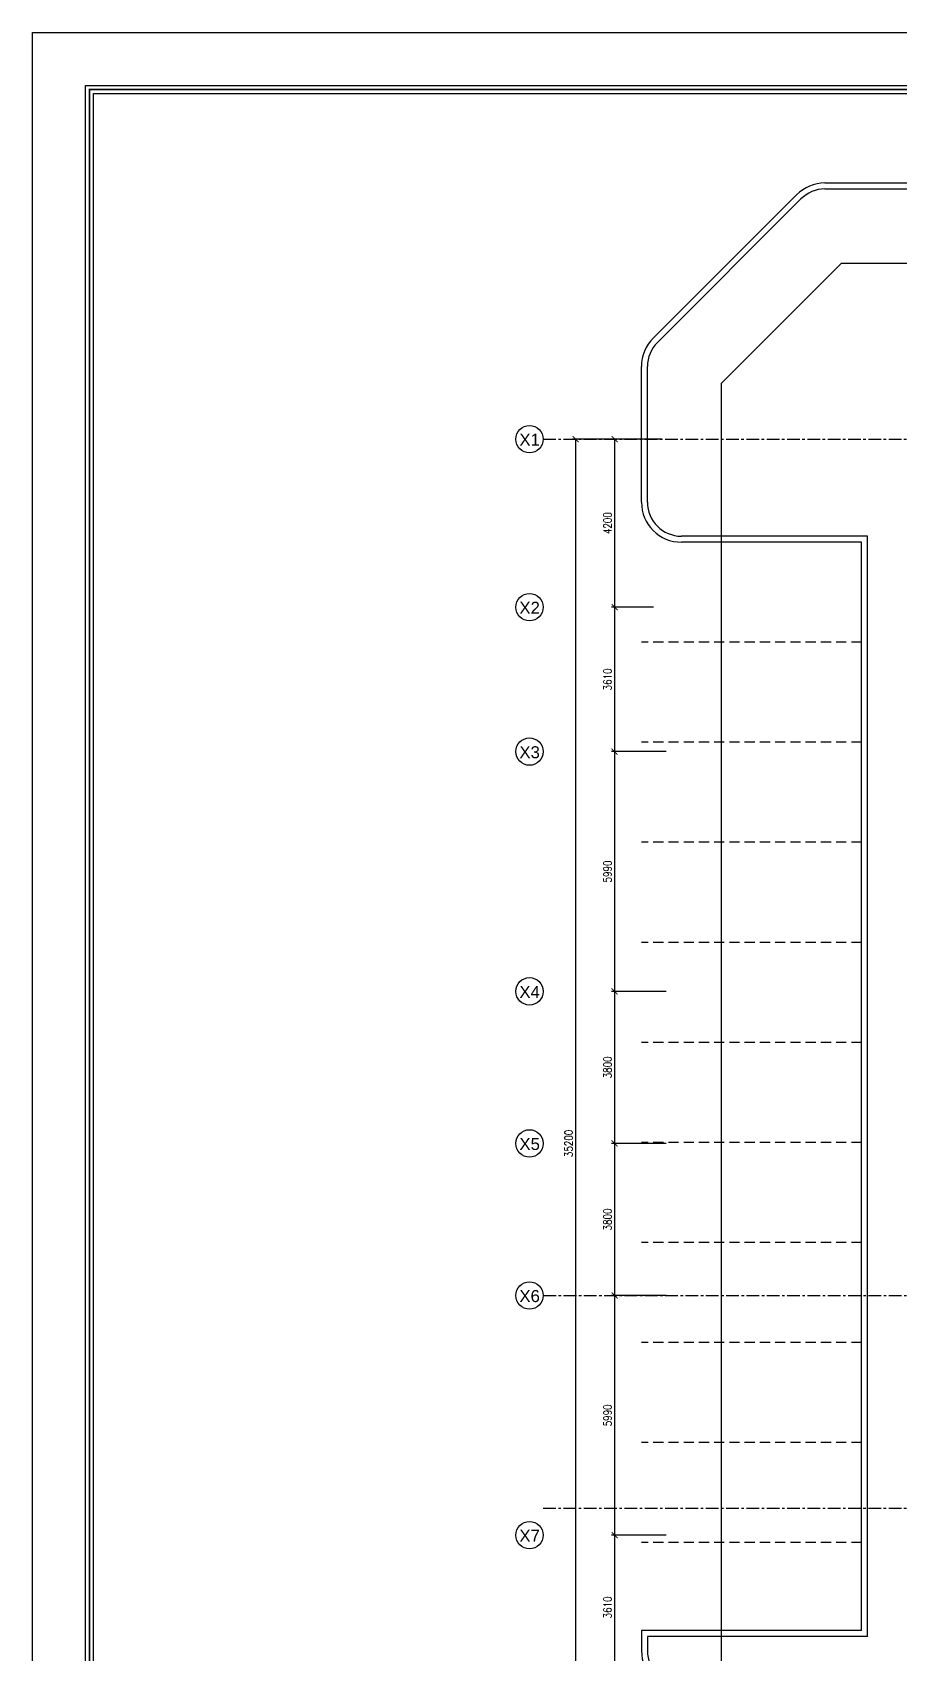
# Model space of a CAD drawing. Header units: millimetres. Extents: x -1288794 to 2153086, y -2701644 to -1428868.
# Drawn here: x 694325 to 716022, y -1504342 to -1463806 of the extents above; entities that cross this region are included whole.
import ezdxf
from ezdxf.enums import TextEntityAlignment as Align

# ---------------------------------------------------------------- set-up
doc = ezdxf.new("R2010")
doc.units = ezdxf.units.MM
doc.header["$LTSCALE"] = 100
doc.header["$PDMODE"] = 34
doc.linetypes.add('CENTER', pattern=[50.8, 31.75, -6.35, 6.35, -6.35])
doc.linetypes.add('DASHED', pattern=[19.05, 12.7, -6.35])
for name, color, linetype in [('A-ANNO-DIMS', 1, 'Continuous'), ('A-ANNO-SYMB', 33, 'Continuous'), ('A-ANNO-TEXT', 8, 'Continuous'), ('A-AREA', 8, 'CENTER'), ('A-GRID', 253, 'CENTER'), ('L-WALK', 8, 'Continuous'), ('LOGO LINE', 7, 'Continuous'), ('LOGO1LINE', 7, 'Continuous')]:
    doc.layers.add(name, color=color, linetype=linetype)
doc.styles.add('ROMANS', font='romans.shx', dxfattribs={"width": 0.8})
doc.styles.add('SANSSERIF', font='sas_____.pfb')
doc.dimstyles.new('100 of DIM2', dxfattribs={"dimscale": 0, "dimtxt": 200, "dimasz": 150, "dimexe": 75, "dimexo": 200, "dimgap": 75, "dimtad": 1, "dimdec": 0, "dimrnd": 5, "dimzin": 0, "dimdsep": 46, "dimtxsty": 'ROMANS', "dimblk": 'ARCHTICK', "dimcen": 100, "dimclrd": 94, "dimclre": 94, "dimclrt": 2, "dimadec": 0, "dimazin": 0, "dimtfac": 1, "dimtdec": 0, "dimtofl": 0, "dimtmove": 2, "dimatfit": 3, "dimldrblk": 'OPEN90', "dimfxl": 75, "dimtolj": 1, "dimtzin": 0, "dimarcsym": 0})

# ---------------------------------------------------------------- blocks, each defined once
blk = doc.blocks.new('_ArchTick')
at = {"color": 0, "linetype": 'ByBlock', "const_width": 0.15}
blk.add_lwpolyline([(-0.5, -0.5), (0.5, 0.5)], dxfattribs=at)
blk = doc.blocks.new('*D147')
at = {"layer": 'A-ANNO-DIMS', "color": 94, "lineweight": -2, "ltscale": 3, "transparency": 16777216}
for p, q in [((710056, -1473969), (707826, -1473969)), ((707901, -1473969), (707901, -1509169)), ((710056, -1509169), (707826, -1509169))]:
    blk.add_line(p, q, dxfattribs=at)
at = {"layer": 'Defpoints', "color": 0, "ltscale": 3, "transparency": 16777216}
for p in [(710256, -1473969), (707901, -1509169), (710256, -1509169)]:
    blk.add_point(p, dxfattribs=at)
at = {"layer": 'A-ANNO-DIMS', "color": 94, "lineweight": -2, "ltscale": 3, "transparency": 16777216, "xscale": 150, "yscale": 150, "zscale": 150}
for p, rotation in [((707901, -1473969), 90), ((707901, -1509169), 270)]:
    blk.add_blockref('_ArchTick', p, dxfattribs=dict(at, rotation=rotation))
at = {"layer": 'A-ANNO-DIMS', "color": 2, "ltscale": 3, "transparency": 16777216, "insert": (707726, -1491569), "char_height": 200, "attachment_point": 5, "rotation": 90, "style": 'ROMANS'}
blk.add_mtext('\\A1;35200', dxfattribs=at)
blk = doc.blocks.new('_Open90')
at = {"color": 0, "linetype": 'ByBlock', "lineweight": -2}
for p, q in [((0, 0), (-1, 0)), ((-0.5, 0.5), (0, 0)), ((0, 0), (-0.5, -0.5))]:
    blk.add_line(p, q, dxfattribs=at)
blk = doc.blocks.new('*D148')
at = {"layer": 'A-ANNO-DIMS', "color": 94, "lineweight": -2, "ltscale": 3, "transparency": 16777216}
for p, q in [((709851, -1473969), (708799, -1473969)), ((708874, -1473969), (708874, -1478169)), ((709851, -1478169), (708799, -1478169))]:
    blk.add_line(p, q, dxfattribs=at)
at = {"layer": 'Defpoints', "color": 0, "ltscale": 3, "transparency": 16777216}
for p in [(710051, -1473969), (708874, -1478169), (710051, -1478169)]:
    blk.add_point(p, dxfattribs=at)
at = {"layer": 'A-ANNO-DIMS', "color": 94, "lineweight": -2, "ltscale": 3, "transparency": 16777216, "xscale": 150, "yscale": 150, "zscale": 150}
for p, rotation in [((708874, -1473969), 90), ((708874, -1478169), 270)]:
    blk.add_blockref('_ArchTick', p, dxfattribs=dict(at, rotation=rotation))
at = {"layer": 'A-ANNO-DIMS', "color": 2, "ltscale": 3, "transparency": 16777216, "insert": (708699, -1476069), "char_height": 200, "attachment_point": 5, "rotation": 90, "style": 'ROMANS'}
blk.add_mtext('\\A1;4200', dxfattribs=at)
blk = doc.blocks.new('*D149')
at = {"layer": 'A-ANNO-DIMS', "color": 94, "lineweight": -2, "ltscale": 3, "transparency": 16777216}
for p, q in [((709851, -1478169), (708799, -1478169)), ((708874, -1478169), (708874, -1481779)), ((710165, -1481779), (708799, -1481779))]:
    blk.add_line(p, q, dxfattribs=at)
at = {"layer": 'Defpoints', "color": 0, "ltscale": 3, "transparency": 16777216}
for p in [(710051, -1478169), (708874, -1481779), (710365, -1481779)]:
    blk.add_point(p, dxfattribs=at)
at = {"layer": 'A-ANNO-DIMS', "color": 94, "lineweight": -2, "ltscale": 3, "transparency": 16777216, "xscale": 150, "yscale": 150, "zscale": 150}
for p, rotation in [((708874, -1478169), 90), ((708874, -1481779), 270)]:
    blk.add_blockref('_ArchTick', p, dxfattribs=dict(at, rotation=rotation))
at = {"layer": 'A-ANNO-DIMS', "color": 2, "ltscale": 3, "transparency": 16777216, "insert": (708699, -1479974), "char_height": 200, "attachment_point": 5, "rotation": 90, "style": 'ROMANS'}
blk.add_mtext('\\A1;3610', dxfattribs=at)
blk = doc.blocks.new('*D150')
at = {"layer": 'A-ANNO-DIMS', "color": 94, "lineweight": -2, "ltscale": 3, "transparency": 16777216}
for p, q in [((710165, -1481779), (708799, -1481779)), ((708874, -1481779), (708874, -1487769)), ((710165, -1487769), (708799, -1487769))]:
    blk.add_line(p, q, dxfattribs=at)
at = {"layer": 'Defpoints', "color": 0, "ltscale": 3, "transparency": 16777216}
for p in [(710365, -1481779), (708874, -1487769), (710365, -1487769)]:
    blk.add_point(p, dxfattribs=at)
at = {"layer": 'A-ANNO-DIMS', "color": 94, "lineweight": -2, "ltscale": 3, "transparency": 16777216, "xscale": 150, "yscale": 150, "zscale": 150}
for p, rotation in [((708874, -1481779), 90), ((708874, -1487769), 270)]:
    blk.add_blockref('_ArchTick', p, dxfattribs=dict(at, rotation=rotation))
at = {"layer": 'A-ANNO-DIMS', "color": 2, "ltscale": 3, "transparency": 16777216, "insert": (708699, -1484774), "char_height": 200, "attachment_point": 5, "rotation": 90, "style": 'ROMANS'}
blk.add_mtext('\\A1;5990', dxfattribs=at)
blk = doc.blocks.new('*D151')
at = {"layer": 'A-ANNO-DIMS', "color": 94, "lineweight": -2, "ltscale": 3, "transparency": 16777216}
for p, q in [((710165, -1487769), (708799, -1487769)), ((708874, -1487769), (708874, -1491569)), ((710165, -1491569), (708799, -1491569))]:
    blk.add_line(p, q, dxfattribs=at)
at = {"layer": 'Defpoints', "color": 0, "ltscale": 3, "transparency": 16777216}
for p in [(710365, -1487769), (708874, -1491569), (710365, -1491569)]:
    blk.add_point(p, dxfattribs=at)
at = {"layer": 'A-ANNO-DIMS', "color": 94, "lineweight": -2, "ltscale": 3, "transparency": 16777216, "xscale": 150, "yscale": 150, "zscale": 150}
for p, rotation in [((708874, -1487769), 90), ((708874, -1491569), 270)]:
    blk.add_blockref('_ArchTick', p, dxfattribs=dict(at, rotation=rotation))
at = {"layer": 'A-ANNO-DIMS', "color": 2, "ltscale": 3, "transparency": 16777216, "insert": (708699, -1489669), "char_height": 200, "attachment_point": 5, "rotation": 90, "style": 'ROMANS'}
blk.add_mtext('\\A1;3800', dxfattribs=at)
blk = doc.blocks.new('*D152')
at = {"layer": 'A-ANNO-DIMS', "color": 94, "lineweight": -2, "ltscale": 3, "transparency": 16777216}
for p, q in [((710165, -1491569), (708799, -1491569)), ((708874, -1491569), (708874, -1495369)), ((710165, -1495369), (708799, -1495369))]:
    blk.add_line(p, q, dxfattribs=at)
at = {"layer": 'Defpoints', "color": 0, "ltscale": 3, "transparency": 16777216}
for p in [(710365, -1491569), (708874, -1495369), (710365, -1495369)]:
    blk.add_point(p, dxfattribs=at)
at = {"layer": 'A-ANNO-DIMS', "color": 94, "lineweight": -2, "ltscale": 3, "transparency": 16777216, "xscale": 150, "yscale": 150, "zscale": 150}
for p, rotation in [((708874, -1491569), 90), ((708874, -1495369), 270)]:
    blk.add_blockref('_ArchTick', p, dxfattribs=dict(at, rotation=rotation))
at = {"layer": 'A-ANNO-DIMS', "color": 2, "ltscale": 3, "transparency": 16777216, "insert": (708699, -1493469), "char_height": 200, "attachment_point": 5, "rotation": 90, "style": 'ROMANS'}
blk.add_mtext('\\A1;3800', dxfattribs=at)
blk = doc.blocks.new('*D153')
at = {"layer": 'A-ANNO-DIMS', "color": 94, "lineweight": -2, "ltscale": 3, "transparency": 16777216}
for p, q in [((710165, -1495369), (708799, -1495369)), ((708874, -1495369), (708874, -1501359)), ((710165, -1501359), (708799, -1501359))]:
    blk.add_line(p, q, dxfattribs=at)
at = {"layer": 'Defpoints', "color": 0, "ltscale": 3, "transparency": 16777216}
for p in [(710365, -1495369), (708874, -1501359), (710365, -1501359)]:
    blk.add_point(p, dxfattribs=at)
at = {"layer": 'A-ANNO-DIMS', "color": 94, "lineweight": -2, "ltscale": 3, "transparency": 16777216, "xscale": 150, "yscale": 150, "zscale": 150}
for p, rotation in [((708874, -1495369), 90), ((708874, -1501359), 270)]:
    blk.add_blockref('_ArchTick', p, dxfattribs=dict(at, rotation=rotation))
at = {"layer": 'A-ANNO-DIMS', "color": 2, "ltscale": 3, "transparency": 16777216, "insert": (708699, -1498364), "char_height": 200, "attachment_point": 5, "rotation": 90, "style": 'ROMANS'}
blk.add_mtext('\\A1;5990', dxfattribs=at)
blk = doc.blocks.new('*D154')
at = {"layer": 'A-ANNO-DIMS', "color": 94, "lineweight": -2, "ltscale": 3, "transparency": 16777216}
for p, q in [((710165, -1501359), (708799, -1501359)), ((708874, -1501359), (708874, -1504969)), ((710165, -1504969), (708799, -1504969))]:
    blk.add_line(p, q, dxfattribs=at)
at = {"layer": 'Defpoints', "color": 0, "ltscale": 3, "transparency": 16777216}
for p in [(710365, -1501359), (708874, -1504969), (710365, -1504969)]:
    blk.add_point(p, dxfattribs=at)
at = {"layer": 'A-ANNO-DIMS', "color": 94, "lineweight": -2, "ltscale": 3, "transparency": 16777216, "xscale": 150, "yscale": 150, "zscale": 150}
for p, rotation in [((708874, -1501359), 90), ((708874, -1504969), 270)]:
    blk.add_blockref('_ArchTick', p, dxfattribs=dict(at, rotation=rotation))
at = {"layer": 'A-ANNO-DIMS', "color": 2, "ltscale": 3, "transparency": 16777216, "insert": (708699, -1503164), "char_height": 200, "attachment_point": 5, "rotation": 90, "style": 'ROMANS'}
blk.add_mtext('\\A1;3610', dxfattribs=at)

msp = doc.modelspace()

# ---------------------------------------------------------------- linework, layer by layer
at = {"layer": 'A-ANNO-SYMB', "ltscale": 3}
for centre in [(706747.1, -1473968.6), (706747.1, -1478168.6), (706747.1, -1481778.6), (706747.1, -1487768.6), (706747.1, -1491568.6), (706747.1, -1495368.6), (706747.1, -1501358.6)]:
    msp.add_circle(centre, 342.2, dxfattribs=at)
at = {"layer": 'A-AREA', "ltscale": 15}
for p, q in [((711546.4, -1472568.6), (714546.4, -1469568.6)), ((714546.4, -1469568.6), (746646.4, -1469568.6)), ((711546.4, -1512568.6), (711546.4, -1472568.6))]:
    msp.add_line(p, q, dxfattribs=at)
at = {"layer": 'A-GRID', "ltscale": 0.1}
for p, q in [((707089.2, -1473968.6), (750628.8, -1473968.6)), ((707093.1, -1495368.6), (750632.7, -1495368.6)), ((707090.6, -1500687.6), (750630.2, -1500687.6))]:
    msp.add_line(p, q, dxfattribs=at)
at = {"layer": 'L-WALK', "ltscale": 15}
for p, q in [((714132.2, -1467568.6), (716546.4, -1467568.6)), ((714132.2, -1467718.6), (716546.4, -1467718.6)), ((709839.3, -1471447.3), (713425.1, -1467861.5)), ((709945.4, -1471553.4), (713531.2, -1467967.6)), ((709546.4, -1475544.7), (709546.4, -1472154.4)), ((709696.4, -1475544.7), (709696.4, -1472154.4)), ((715046.4, -1503743.6), (715046.4, -1476544.7)), ((715196.4, -1503893.6), (715196.4, -1476394.7)), ((709546.4, -1503743.6), (709546.4, -1504243.6)), ((709696.4, -1503893.6), (709696.4, -1504243.6))]:
    msp.add_line(p, q, dxfattribs=at)
at = {"layer": 'L-WALK', "ltscale": 3}
for p, q in [((715196.4, -1476394.7), (710546.4, -1476394.7)), ((715046.4, -1476544.7), (710546.4, -1476544.7)), ((715046.4, -1503743.6), (709546.4, -1503743.6)), ((715196.4, -1503893.6), (709696.4, -1503893.6))]:
    msp.add_line(p, q, dxfattribs=at)
at = {"layer": 'L-WALK', "linetype": 'DASHED', "ltscale": 0.2}
for p, q in [((715046.4, -1479044.7), (709546.4, -1479044.7)), ((715046.4, -1481544.7), (709546.4, -1481544.7)), ((715046.4, -1484044.7), (709546.4, -1484044.7)), ((715046.4, -1486544.7), (709546.4, -1486544.7)), ((715046.4, -1489044.7), (709546.4, -1489044.7)), ((715046.4, -1491544.7), (709546.4, -1491544.7)), ((715046.4, -1494044.7), (709546.4, -1494044.7)), ((715046.4, -1496544.7), (709546.4, -1496544.7)), ((715046.4, -1499044.7), (709546.4, -1499044.7)), ((715046.4, -1501544.7), (709546.4, -1501544.7))]:
    msp.add_line(p, q, dxfattribs=at)
at = {"layer": 'L-WALK', "ltscale": 15}
for centre, radius, start, end in [((714132.2, -1468568.6), 1000, 90, 135), ((714132.2, -1468568.6), 850, 90, 135), ((710546.4, -1472154.4), 1000, 135, 180), ((710546.4, -1472154.4), 850, 135, 180), ((710546.4, -1504243.6), 1000, 180, 270), ((710546.4, -1504243.6), 850, 180, 270)]:
    msp.add_arc(centre, radius, start, end, dxfattribs=at)
at = {"layer": 'L-WALK', "ltscale": 3}
for radius in [1000, 850]:
    msp.add_arc((710546.4, -1475544.7), radius, 180, 270, dxfattribs=at)
at = {"layer": 'LOGO LINE'}
msp.add_lwpolyline([(773082.6, -1519493.9), (694324.6, -1519493.9), (694324.6, -1463806.4), (773082.6, -1463806.4)], close=True, dxfattribs=at)
at = {"layer": 'LOGO1LINE'}
for points in [[(771756.7, -1518168), (695650.5, -1518168), (695650.5, -1465132.3), (771756.7, -1465132.3)], [(761448, -1517969.1), (695849.3, -1517969.1), (695849.3, -1465331.1), (761448, -1465331.1)]]:
    msp.add_lwpolyline(points, close=True, dxfattribs=at)
at = {"layer": 'LOGO1LINE', "const_width": 39.8}
msp.add_lwpolyline([(771657.3, -1518068.5), (695749.9, -1518068.5), (695749.9, -1465231.7), (771657.3, -1465231.7)], close=True, dxfattribs=at)

# ---------------------------------------------------------------- texts
at = {"layer": 'A-ANNO-TEXT', "style": 'SANSSERIF'}
for s, p in [('X1', (706751.7, -1474133.2)), ('X2', (706751.7, -1478333.2)), ('X3', (706751.7, -1481943.2)), ('X4', (706751.7, -1487933.2)), ('X5', (706751.7, -1491733.2)), ('X6', (706751.7, -1495533.2)), ('X7', (706751.7, -1501523.2))]:
    msp.add_text(s, height=300, dxfattribs=at).set_placement(p, align=Align.CENTER)

# ---------------------------------------------------------------- dimensions: what is measured, and where the dimension line sits
at = {"layer": 'A-ANNO-DIMS', "ltscale": 3}
for base, p1, p2, picture, middle in [((707901.2, -1509168.6), (710256.4, -1473968.6), (710256.4, -1509168.6), '*D147', (707726.2, -1491568.6)), ((708873.7, -1478168.6), (710051.2, -1473968.6), (710051.2, -1478168.6), '*D148', (708698.7, -1476068.6)), ((708873.7, -1481778.6), (710051.2, -1478168.6), (710365.3, -1481778.6), '*D149', (708698.7, -1479973.6)), ((708873.7, -1487768.6), (710365.3, -1481778.6), (710365.3, -1487768.6), '*D150', (708698.7, -1484773.6)), ((708873.7, -1491568.6), (710365.3, -1487768.6), (710365.3, -1491568.6), '*D151', (708698.7, -1489668.6)), ((708873.7, -1495368.6), (710365.3, -1491568.6), (710365.3, -1495368.6), '*D152', (708698.7, -1493468.6)), ((708873.7, -1501358.6), (710365.3, -1495368.6), (710365.3, -1501358.6), '*D153', (708698.7, -1498363.6)), ((708873.7, -1504968.6), (710365.3, -1501358.6), (710365.3, -1504968.6), '*D154', (708698.7, -1503163.6))]:
    dim = msp.add_linear_dim(base=base, p1=p1, p2=p2, angle=90, dimstyle='100 of DIM2', override={"dimscale": 1}, dxfattribs=at)
    dim.commit()
    dim.dimension.update_dxf_attribs({"geometry": picture, "text_midpoint": middle})

doc.saveas('drawing.dxf')
